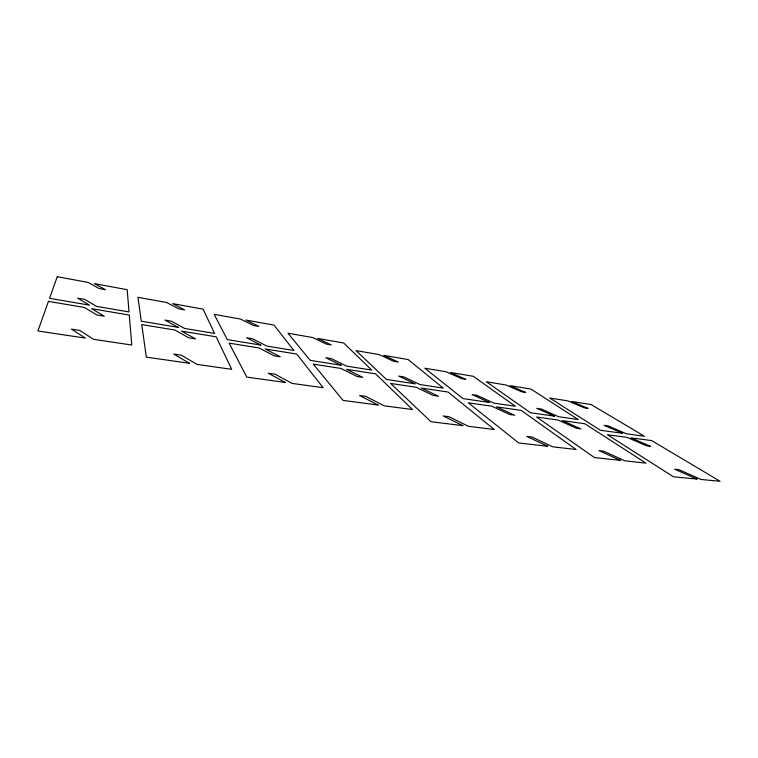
<?xml version="1.0" encoding="UTF-8"?>
<svg xmlns="http://www.w3.org/2000/svg" width="758" height="758" viewBox="0 0 758 758"><rect width="100%" height="100%" fill="white"/><g stroke="black" fill="none" stroke-linecap="round" stroke-linejoin="round"><path stroke-width="1.14" d="M48.455 301.371L37.9 330.99L85.322 338.087L71.442 329.124L79.723 330.422L93.67 339.338L131.769 345.032L129.277 315.063L91.595 308.677L104.272 316.219L96.92 314.977L84.346 307.454L48.455 301.371M57.257 276.698L49.545 298.32L89.51 305.171L77.61 298.14L84.65 299.391L96.588 306.384L129.021 311.945L127.183 289.708L94.447 283.615L105.466 289.717L99.118 288.542L88.184 282.45L57.257 276.698M696.905 479.056L673.483 476.791L607.452 434.76L626.999 437.328L646.403 445.77L650.411 446.291L630.959 437.849L651.672 440.578L720.1 481.302L701.055 479.463L678.874 469.638L674.639 469.174L696.905 479.056M620.328 460.362L594.424 457.567L536.617 417.023L557.916 419.989L576.544 428.308L580.903 428.905L562.228 420.595L584.778 423.731L645.949 463.129L624.924 460.855L603.633 451.162L598.972 450.603L620.328 460.362M547.608 446.254L518.718 442.975L468.292 402.82L491.705 406.174L509.85 414.541L514.644 415.223L496.443 406.856L521.182 410.4L576.127 449.494L552.724 446.832L531.964 437.034L526.801 436.39L547.608 446.254M462.835 425.636L430.951 421.713L390.626 383.434L416.104 387.262L433.292 395.468L438.512 396.235L421.259 388.03L448.149 392.066L494.263 429.502L468.472 426.328L448.859 416.701L443.184 415.943L462.835 425.636M378.053 405.018L343.071 400.423L313.319 364.143L340.911 368.445L357.094 376.48L362.75 377.351L346.491 369.317L375.589 373.846L412.494 409.538L384.23 405.824L365.83 396.387L359.633 395.515L378.053 405.018M622.451 433.263L600.45 430.298L549.73 398.007L568.007 400.906L584.304 407.842L588.066 408.429L571.731 401.494L591.202 404.582L644.366 436.229L626.364 433.794L608.096 425.901L604.126 425.333L622.451 433.263M285.292 382.458L246.795 377.105L229.134 343.137L259.103 347.979L274.131 355.805L280.271 356.781L265.158 348.955L296.729 354.052L323.145 387.717L292.086 383.396L275.088 374.187L268.294 373.192L285.292 382.458M189.405 363.29L146.322 357.132L141.755 324.585L174.804 330.014L188.818 337.812L195.592 338.911L181.475 331.113L216.219 336.827L231.683 369.336L197.004 364.38L181.257 355.161L173.696 354.024L189.405 363.29M554.43 416.142L530.505 412.74L486.323 381.757L506.003 384.988L521.665 391.801L525.711 392.464L510.001 385.642L530.951 389.072L578.259 419.534L558.693 416.748L541.155 408.979L536.844 408.335L554.43 416.142M489.251 402.441L462.986 398.594L424.812 368.199L446.178 371.771L461.423 378.593L465.81 379.322L450.517 372.491L473.238 376.281L515.355 406.26L493.913 403.123L476.848 395.316L472.139 394.586L489.251 402.441M414.939 383.785L386.4 379.426L356.052 350.613L379.028 354.564L393.516 361.244L398.234 362.049L383.7 355.36L408.107 359.557L443.278 388.105L420.008 384.552L403.825 376.906L398.727 376.091L414.939 383.785M341.072 365.242L310.212 360.353L287.936 333.198L312.561 337.528L326.253 344.066L331.312 344.947L317.555 338.409L343.696 343.004L371.704 370.084L346.548 366.105L331.293 358.619L325.807 357.719L341.072 365.242M260.761 345.079L227.296 339.603L214.154 314.333L240.599 319.09L253.399 325.457L258.838 326.433L245.962 320.056L274.017 325.116L293.952 350.518L266.702 346.055L252.509 338.76L246.577 337.755L260.761 345.079M178.139 327.352L141.291 321.212L137.937 297.288L166.732 302.537L178.746 308.838L184.658 309.908L172.568 303.598L203.059 309.16L214.609 333.435L184.668 328.441L171.412 321.202L164.903 320.075L178.139 327.352"/></g></svg>
